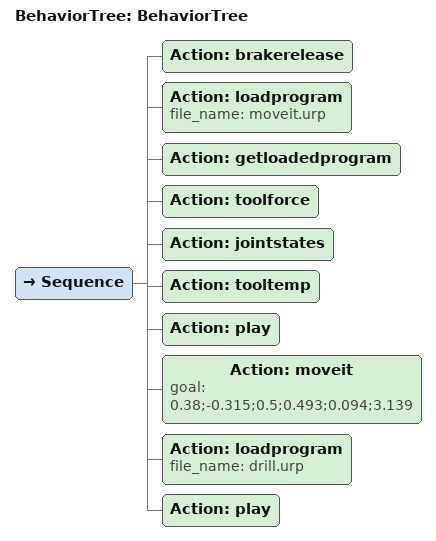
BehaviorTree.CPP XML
<?xml version="1.0"?>
<root main_tree_to_execute="BehaviorTree">
    <BehaviorTree ID="BehaviorTree">
        <Sequence>
            <Action ID="brakerelease"/>
            <Action ID="loadprogram" file_name="moveit.urp"/>
            <Action ID="getloadedprogram"/>
            <Action ID="toolforce"/>
            <Action ID="jointstates"/>
            <Action ID="tooltemp"/>
            <Action ID="play"/>
            <Action ID="moveit" goal="0.38;-0.315;0.5;0.493;0.094;3.139"/>
            <Action ID="loadprogram" file_name="drill.urp"/>
            <Action ID="play"/>
        </Sequence>
    </BehaviorTree>
</root>
